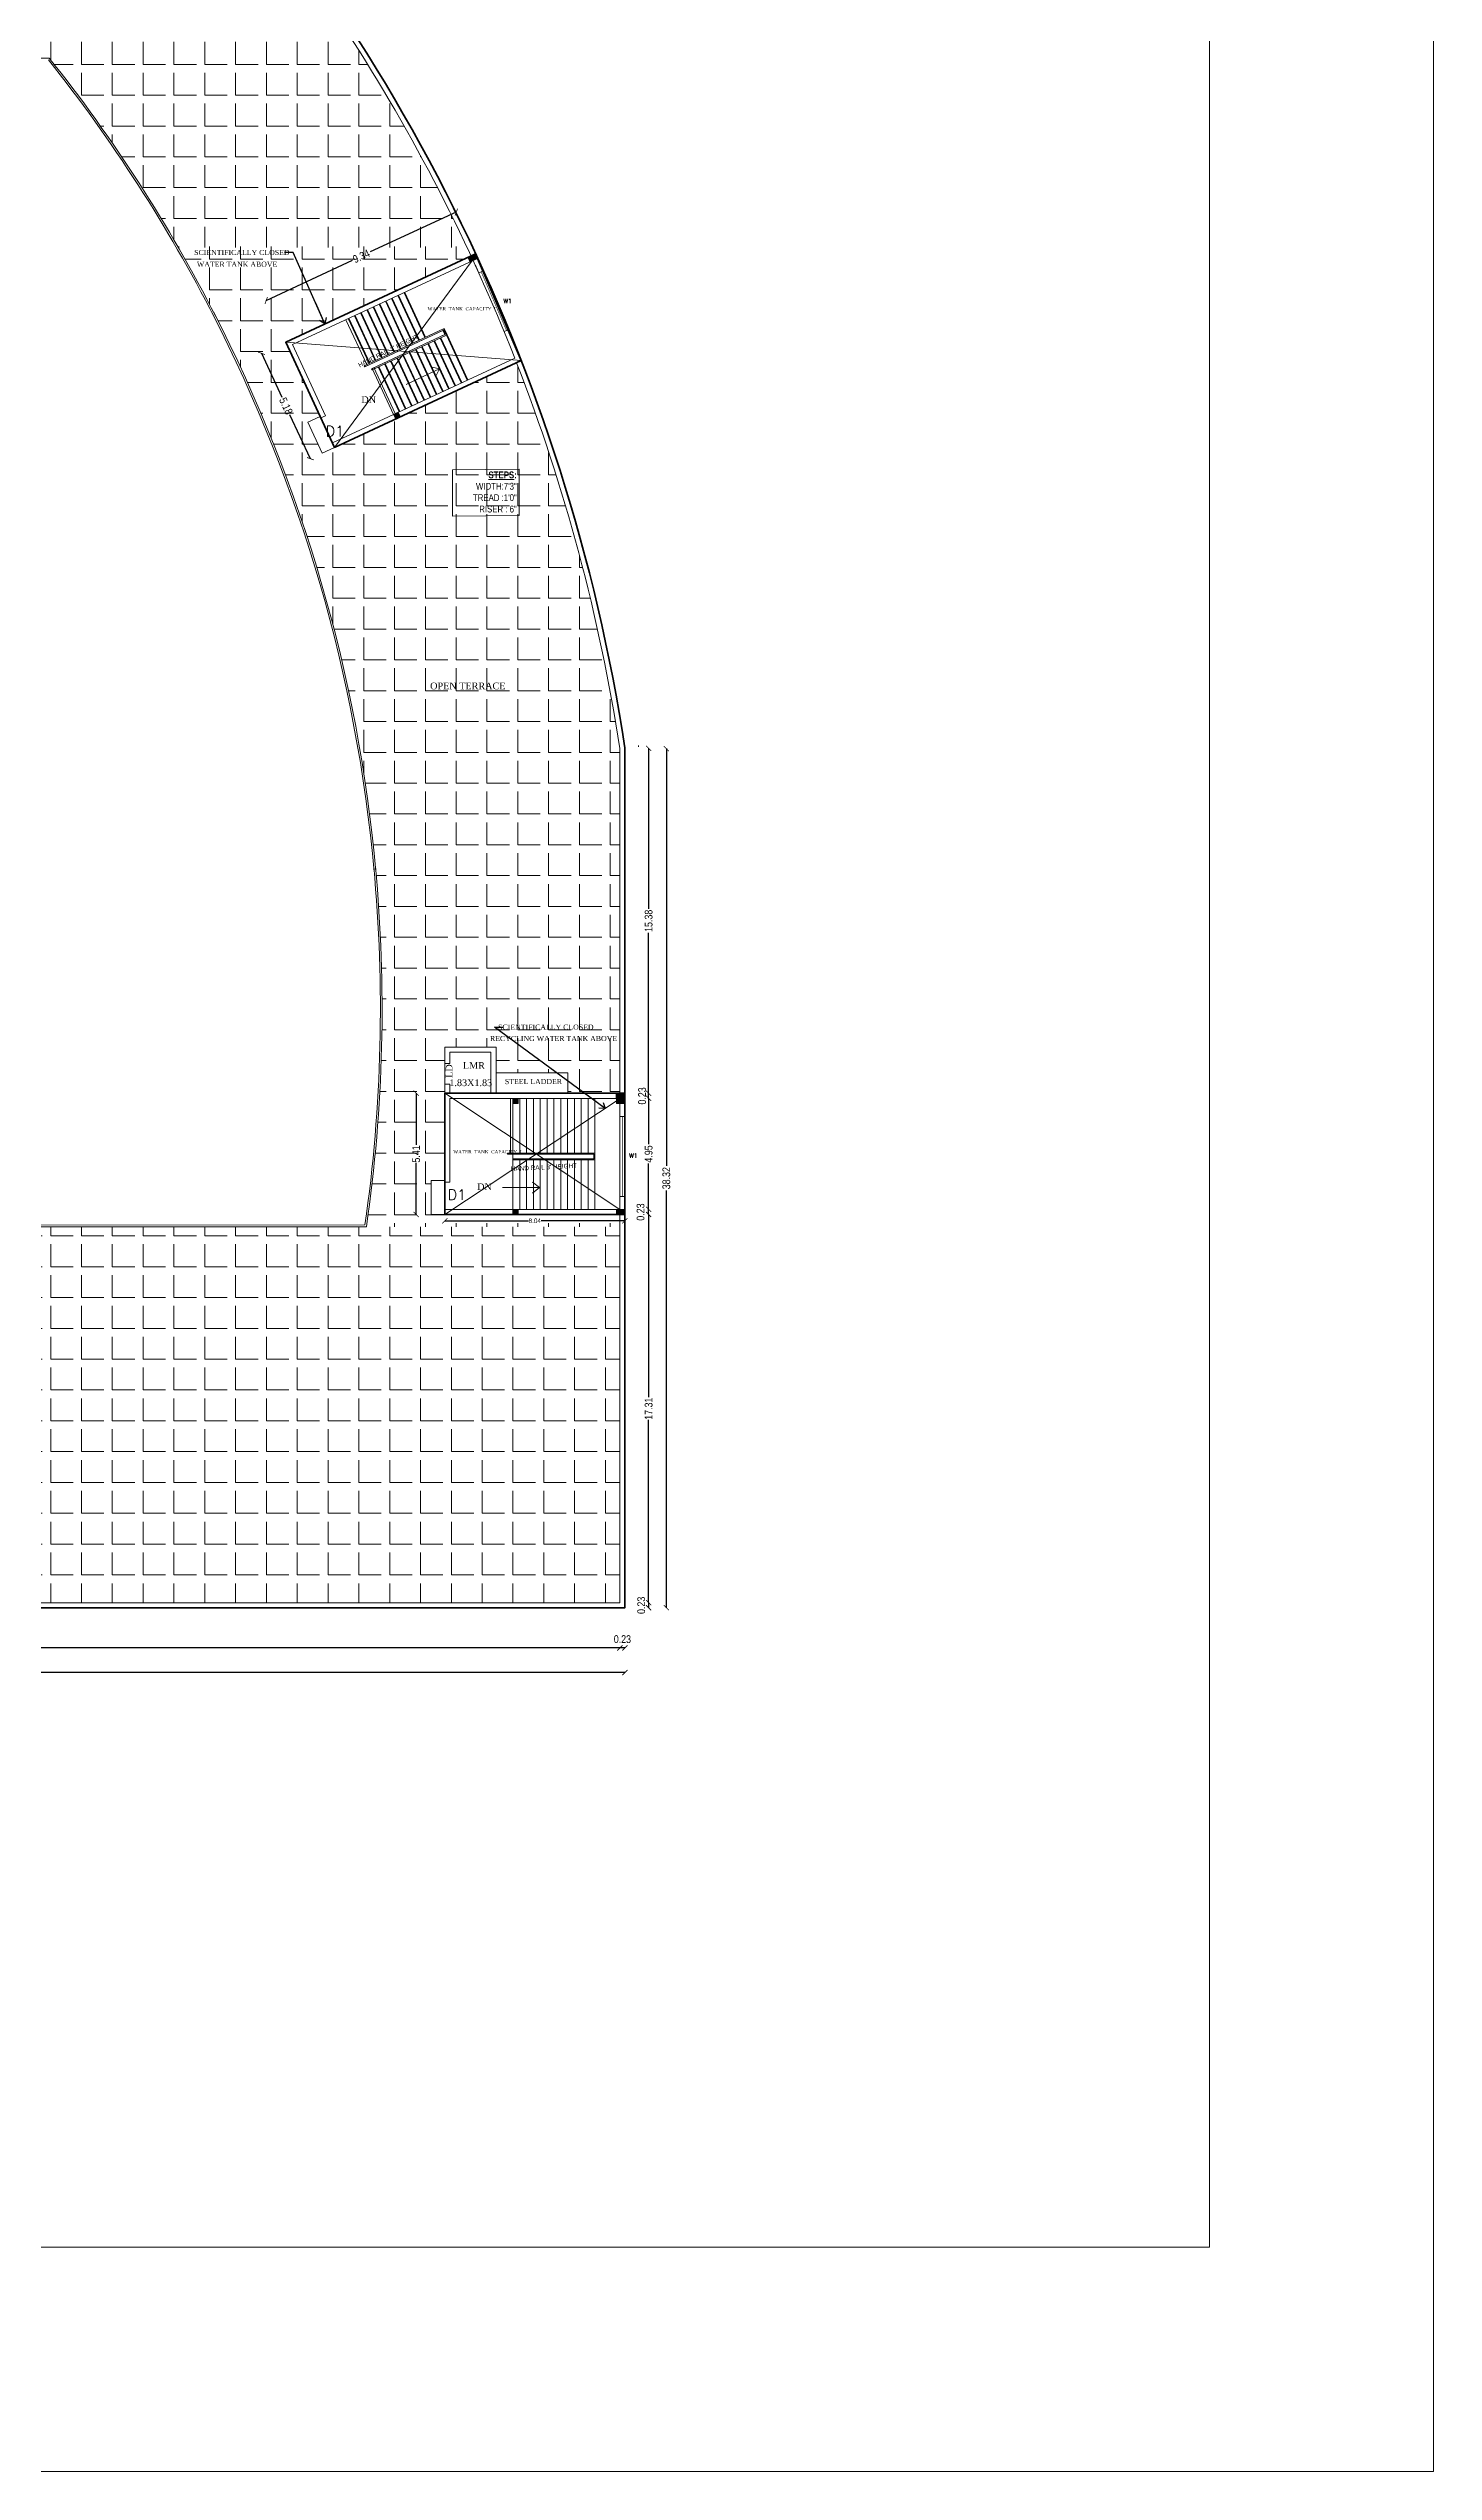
# Model space of a CAD drawing. Header units: metres. Extents: x 43 to 977, y 102 to 459.
# Drawn here: x 915.3 to 977, y 102.3 to 210.4 of the extents above; entities that cross this region are included whole.
import ezdxf
from ezdxf.enums import TextEntityAlignment as Align

# ---------------------------------------------------------------- set-up
doc = ezdxf.new("R2010")
doc.units = ezdxf.units.M
doc.header["$MEASUREMENT"] = 0
doc.header["$PDMODE"] = 3
for name, pattern in [('CONTINOUS', [0]), ('DASHED2', [0.375, 0.25, -0.125]), ('HIDDEN', [0.375, 0.25, -0.125])]:
    doc.linetypes.add(name, pattern=pattern)
doc.layers.get('0').update_dxf_attribs({"lineweight": 0})
doc.layers.get('Defpoints').update_dxf_attribs({"lineweight": 0})
for name, color, linetype, lineweight in [('BLK_1_FLR_5_ROOF_AREA', 7, 'Continuous', 35), ('BLK_1_STAIR_HEADROOM', 7, 'Continuous', 35), ('Column', 1, 'Continuous', 0), ('dotted line', 9, 'Continuous', 0), ('fence', 15, 'Continuous', 0), ('hatch', 7, 'Continuous', 0), ('Layer1', 1, 'Continuous', 0), ('RTEXT', 4, 'Continuous', 0), ('Staircase', 140, 'Continuous', 0), ('sun', 13, 'Continuous', 0), ('TE', 9, 'Continuous', 0), ('TEXT', 130, 'Continuous', 0), ('WALL', 7, 'Continuous', 0), ('WATER_TANK_CALCULATION', 161, 'CONTINOUS', 0), ('WIN', 13, 'Continuous', 0)]:
    doc.layers.add(name, color=color, linetype=linetype, lineweight=lineweight)
doc.styles.add('ED', font='romantic.ttf', dxfattribs={"width": 0.96})
doc.styles.add('RTEXT', font='arial.ttf', dxfattribs={"width": 0.8, "height": 8})
doc.styles.get("Standard").update_dxf_attribs({"font": 'romans.shx'})
doc.styles.add('style2', font='romantic.ttf')
doc.styles.add('visa', font='swissc.ttf')
doc.dimstyles.new('Copy of o3 400', dxfattribs={"dimscale": 0.23, "dimtxt": 0.9, "dimasz": 1, "dimexe": 5, "dimexo": 9, "dimgap": 0.23, "dimtad": 0, "dimlfac": 4, "dimzin": 3, "dimdsep": 46, "dimtxsty": 'visa', "dimblk": 'ARCHTICK', "dimcen": 0.09, "dimse1": 1, "dimse2": 1, "dimclrd": 7, "dimclre": 256, "dimclrt": 7, "dimadec": 0, "dimazin": 0, "dimtfac": 0.23, "dimtofl": 0, "dimtmove": 2, "dimatfit": 1, "dimldrblk": 'ARCHTICK', "dimfxl": 0, "dimtolj": 1, "dimtzin": 0, "dimarcsym": 0})
doc.dimstyles.new('o3', dxfattribs={"dimscale": 0.23, "dimtxt": 0.9, "dimasz": 1, "dimexe": 5, "dimexo": 9, "dimgap": 0.23, "dimtad": 0, "dimzin": 3, "dimdsep": 46, "dimtxsty": 'visa', "dimblk": 'ARCHTICK', "dimcen": 0.09, "dimse1": 1, "dimse2": 1, "dimclrd": 7, "dimclre": 256, "dimclrt": 7, "dimadec": 0, "dimazin": 0, "dimtfac": 0.23, "dimtofl": 0, "dimtmove": 2, "dimatfit": 1, "dimldrblk": 'ARCHTICK', "dimfxl": 0, "dimtolj": 1, "dimtzin": 0, "dimarcsym": 0})
pattern_1 = [(0, (-79848.0222, -9378.2071), (0, 1.375), [1, -0.375]), (90, (-79848.0222, -9378.2071), (-1.375, 1e-16), [1, -0.375])]
pattern_2 = [(135, (-729.3833077, -5280.7277255), (-0.0022447263868, -0.0022447263868), [])]

# ---------------------------------------------------------------- blocks, each defined once
blk = doc.blocks.new('_ArchTick')
at = {"color": 0, "const_width": 0.15}
blk.add_lwpolyline([(-0.5, -0.5), (0.5, 0.5)], dxfattribs=at)
blk = doc.blocks.new('*D155')
at = {"layer": 'Defpoints', "color": 0, "lineweight": 30}
for p in [(932.94, 163.78), (931.66, 158.37), (932.94, 158.37)]:
    blk.add_point(p, dxfattribs=at)
at = {"layer": 'WALL', "color": 7, "lineweight": -2}
for p, q in [((931.66, 163.78), (931.66, 161.48)), ((931.66, 158.37), (931.66, 160.67))]:
    blk.add_line(p, q, dxfattribs=at)
at = {"layer": 'WALL', "color": 7, "lineweight": -2, "xscale": 0.23, "yscale": 0.23, "zscale": 0.23}
for p, rotation in [((931.66, 163.78), 90), ((931.66, 158.37), 270)]:
    blk.add_blockref('_ArchTick', p, dxfattribs=dict(at, rotation=rotation))
at = {"layer": 'WALL', "color": 7, "insert": (931.66, 161.07), "char_height": 0.345, "attachment_point": 5, "rotation": 90, "style": 'visa'}
blk.add_mtext('\\A1;5.41', dxfattribs=at)
blk = doc.blocks.new('*D250')
at = {"layer": 'Defpoints', "color": 0, "lineweight": 30}
for p in [(934.31, 201.22), (924.97, 199.14), (925.84, 197.28)]:
    blk.add_point(p, dxfattribs=at)
at = {"layer": 'WALL', "color": 7, "lineweight": -2}
for p, q in [((933.45, 203.08), (929.6, 201.3)), ((924.97, 199.14), (928.82, 200.93))]:
    blk.add_line(p, q, dxfattribs=at)
at = {"layer": 'WALL', "color": 7, "lineweight": -2, "xscale": 0.23, "yscale": 0.23, "zscale": 0.23}
for p, rotation in [((933.45, 203.08), 24.92507708487558), ((924.97, 199.14), 204.9250770848756)]:
    blk.add_blockref('_ArchTick', p, dxfattribs=dict(at, rotation=rotation))
at = {"layer": 'WALL', "color": 7, "insert": (929.21, 201.11), "char_height": 0.345, "attachment_point": 5, "rotation": 24.9251, "style": 'visa'}
blk.add_mtext('\\A1;9.34', dxfattribs=at)
blk = doc.blocks.new('*D252')
at = {"layer": 'Defpoints', "color": 0, "lineweight": 30}
for p in [(870.34, 141.39), (940.75, 141.06), (940.75, 139.04)]:
    blk.add_point(p, dxfattribs=at)
at = {"layer": 'WALL', "color": 7, "lineweight": -2}
for p, q in [((870.34, 139.04), (905.03, 139.04)), ((940.75, 139.04), (906.06, 139.04))]:
    blk.add_line(p, q, dxfattribs=at)
at = {"layer": 'WALL', "color": 7, "lineweight": -2, "xscale": 0.23, "yscale": 0.23, "zscale": 0.23, "rotation": 180}
blk.add_blockref('_ArchTick', (870.34, 139.04), dxfattribs=at)
at = {"layer": 'WALL', "color": 7, "lineweight": -2, "xscale": 0.23, "yscale": 0.23, "zscale": 0.23}
blk.add_blockref('_ArchTick', (940.75, 139.04), dxfattribs=at)
at = {"layer": 'WALL', "color": 7, "insert": (905.54, 139.04), "char_height": 0.345, "attachment_point": 5, "style": 'visa'}
blk.add_mtext('\\A1;70.41', dxfattribs=at)
blk = doc.blocks.new('*D253')
at = {"layer": 'Defpoints', "color": 0, "lineweight": 30}
for p in [(940.74, 141.06), (940.97, 141.06), (940.74, 139.04)]:
    blk.add_point(p, dxfattribs=at)
at = {"layer": 'WALL', "color": 7, "lineweight": -2}
blk.add_line((940.97, 139.04), (940.74, 139.04), dxfattribs=at)
at = {"layer": 'WALL', "color": 7, "lineweight": -2, "xscale": 0.23, "yscale": 0.23, "zscale": 0.23, "rotation": 180}
blk.add_blockref('_ArchTick', (940.74, 139.04), dxfattribs=at)
at = {"layer": 'WALL', "color": 7, "lineweight": -2, "xscale": 0.23, "yscale": 0.23, "zscale": 0.23}
blk.add_blockref('_ArchTick', (940.97, 139.04), dxfattribs=at)
at = {"layer": 'WALL', "color": 7, "insert": (940.86, 139.43), "char_height": 0.345, "attachment_point": 5, "style": 'visa'}
blk.add_mtext('\\A1;0.23', dxfattribs=at)
blk = doc.blocks.new('*D254')
at = {"layer": 'Defpoints', "color": 0, "lineweight": 30}
for p in [(870.1, 141.14), (940.97, 141.14), (940.97, 137.94)]:
    blk.add_point(p, dxfattribs=at)
at = {"layer": 'WALL', "color": 7, "lineweight": -2}
for p, q in [((870.1, 137.94), (904.99, 137.94)), ((940.97, 137.94), (906.08, 137.94))]:
    blk.add_line(p, q, dxfattribs=at)
at = {"layer": 'WALL', "color": 7, "lineweight": -2, "xscale": 0.23, "yscale": 0.23, "zscale": 0.23, "rotation": 180}
blk.add_blockref('_ArchTick', (870.1, 137.94), dxfattribs=at)
at = {"layer": 'WALL', "color": 7, "lineweight": -2, "xscale": 0.23, "yscale": 0.23, "zscale": 0.23}
blk.add_blockref('_ArchTick', (940.97, 137.94), dxfattribs=at)
at = {"layer": 'WALL', "color": 7, "insert": (905.54, 137.94), "char_height": 0.345, "attachment_point": 5, "style": 'visa'}
blk.add_mtext('\\A1;70.87', dxfattribs=at)
blk = doc.blocks.new('*D255')
at = {"layer": 'Defpoints', "color": 0, "lineweight": 30}
for p in [(940.45, 141.06), (940.45, 140.83), (942.03, 140.83)]:
    blk.add_point(p, dxfattribs=at)
at = {"layer": 'WALL', "color": 7, "lineweight": -2}
blk.add_line((942.03, 141.06), (942.03, 140.83), dxfattribs=at)
at = {"layer": 'WALL', "color": 7, "lineweight": -2, "xscale": 0.23, "yscale": 0.23, "zscale": 0.23}
for p, rotation in [((942.03, 141.06), 90), ((942.03, 140.83), 270)]:
    blk.add_blockref('_ArchTick', p, dxfattribs=dict(at, rotation=rotation))
at = {"layer": 'WALL', "color": 7, "insert": (941.7, 140.94), "char_height": 0.345, "attachment_point": 5, "rotation": 90, "style": 'visa'}
blk.add_mtext('\\A1;0.23', dxfattribs=at)
blk = doc.blocks.new('*D256')
at = {"layer": 'Defpoints', "color": 0, "lineweight": 30}
for p in [(940.33, 158.37), (942.03, 158.37), (940.45, 141.06)]:
    blk.add_point(p, dxfattribs=at)
at = {"layer": 'WALL', "color": 7, "lineweight": -2}
for p, q in [((942.03, 158.37), (942.03, 150.22)), ((942.03, 141.06), (942.03, 149.21))]:
    blk.add_line(p, q, dxfattribs=at)
at = {"layer": 'WALL', "color": 7, "lineweight": -2, "xscale": 0.23, "yscale": 0.23, "zscale": 0.23}
for p, rotation in [((942.03, 158.37), 90), ((942.03, 141.06), 270)]:
    blk.add_blockref('_ArchTick', p, dxfattribs=dict(at, rotation=rotation))
at = {"layer": 'WALL', "color": 7, "insert": (942.03, 149.71), "char_height": 0.345, "attachment_point": 5, "rotation": 90, "style": 'visa'}
blk.add_mtext('\\A1;17.31', dxfattribs=at)
blk = doc.blocks.new('*D257')
at = {"layer": 'Defpoints', "color": 0, "lineweight": 30}
for p in [(940.33, 158.6), (940.33, 158.37), (942.03, 158.6)]:
    blk.add_point(p, dxfattribs=at)
at = {"layer": 'WALL', "color": 7, "lineweight": -2}
blk.add_line((942.03, 158.37), (942.03, 158.6), dxfattribs=at)
at = {"layer": 'WALL', "color": 7, "lineweight": -2, "xscale": 0.23, "yscale": 0.23, "zscale": 0.23}
for p, rotation in [((942.03, 158.6), 90), ((942.03, 158.37), 270)]:
    blk.add_blockref('_ArchTick', p, dxfattribs=dict(at, rotation=rotation))
at = {"layer": 'WALL', "color": 7, "insert": (941.67, 158.48), "char_height": 0.345, "attachment_point": 5, "rotation": 90, "style": 'visa'}
blk.add_mtext('\\A1;0.23', dxfattribs=at)
blk = doc.blocks.new('*D258')
at = {"layer": 'Defpoints', "color": 0, "lineweight": 30}
for p in [(940.33, 163.55), (942.03, 163.55), (940.33, 158.6)]:
    blk.add_point(p, dxfattribs=at)
at = {"layer": 'WALL', "color": 7, "lineweight": -2}
for p, q in [((942.03, 163.55), (942.03, 161.51)), ((942.03, 158.6), (942.03, 160.64))]:
    blk.add_line(p, q, dxfattribs=at)
at = {"layer": 'WALL', "color": 7, "lineweight": -2, "xscale": 0.23, "yscale": 0.23, "zscale": 0.23}
for p, rotation in [((942.03, 163.55), 90), ((942.03, 158.6), 270)]:
    blk.add_blockref('_ArchTick', p, dxfattribs=dict(at, rotation=rotation))
at = {"layer": 'WALL', "color": 7, "insert": (942.03, 161.07), "char_height": 0.345, "attachment_point": 5, "rotation": 90, "style": 'visa'}
blk.add_mtext('\\A1;4.95', dxfattribs=at)
blk = doc.blocks.new('*D259')
at = {"layer": 'Defpoints', "color": 0, "lineweight": 30}
for p in [(940.33, 163.78), (940.33, 163.55), (942.03, 163.78)]:
    blk.add_point(p, dxfattribs=at)
at = {"layer": 'WALL', "color": 7, "lineweight": -2}
blk.add_line((942.03, 163.55), (942.03, 163.78), dxfattribs=at)
at = {"layer": 'WALL', "color": 7, "lineweight": -2, "xscale": 0.23, "yscale": 0.23, "zscale": 0.23}
for p, rotation in [((942.03, 163.78), 90), ((942.03, 163.55), 270)]:
    blk.add_blockref('_ArchTick', p, dxfattribs=dict(at, rotation=rotation))
at = {"layer": 'WALL', "color": 7, "insert": (941.74, 163.66), "char_height": 0.345, "attachment_point": 5, "rotation": 90, "style": 'visa'}
blk.add_mtext('\\A1;0.23', dxfattribs=at)
blk = doc.blocks.new('*D260')
at = {"layer": 'Defpoints', "color": 0, "lineweight": 30}
for p in [(940.74, 179.16), (942.03, 179.16), (940.33, 163.78)]:
    blk.add_point(p, dxfattribs=at)
at = {"layer": 'WALL', "color": 7, "lineweight": -2}
for p, q in [((942.03, 179.16), (942.03, 172.01)), ((942.03, 163.78), (942.03, 170.93))]:
    blk.add_line(p, q, dxfattribs=at)
at = {"layer": 'WALL', "color": 7, "lineweight": -2, "xscale": 0.23, "yscale": 0.23, "zscale": 0.23}
for p, rotation in [((942.03, 179.16), 90), ((942.03, 163.78), 270)]:
    blk.add_blockref('_ArchTick', p, dxfattribs=dict(at, rotation=rotation))
at = {"layer": 'WALL', "color": 7, "insert": (942.03, 171.47), "char_height": 0.345, "attachment_point": 5, "rotation": 90, "style": 'visa'}
blk.add_mtext('\\A1;15.38', dxfattribs=at)
blk = doc.blocks.new('*D261')
at = {"layer": 'Defpoints', "color": 0, "lineweight": 30}
for p in [(940.74, 179.15), (940.74, 140.83), (942.82, 140.83)]:
    blk.add_point(p, dxfattribs=at)
at = {"layer": 'WALL', "color": 7, "lineweight": -2}
for p, q in [((942.82, 179.15), (942.82, 160.54)), ((942.82, 140.83), (942.82, 159.44))]:
    blk.add_line(p, q, dxfattribs=at)
at = {"layer": 'WALL', "color": 7, "lineweight": -2, "xscale": 0.23, "yscale": 0.23, "zscale": 0.23}
for p, rotation in [((942.82, 179.15), 90), ((942.82, 140.83), 270)]:
    blk.add_blockref('_ArchTick', p, dxfattribs=dict(at, rotation=rotation))
at = {"layer": 'WALL', "color": 7, "insert": (942.82, 159.99), "char_height": 0.345, "attachment_point": 5, "rotation": 90, "style": 'visa'}
blk.add_mtext('\\A1;38.32', dxfattribs=at)
blk = doc.blocks.new('*D277')
at = {"layer": 'Defpoints', "color": 0, "lineweight": 30}
for p in [(924.76, 196.78), (925.84, 197.28), (928.02, 192.59)]:
    blk.add_point(p, dxfattribs=at)
at = {"layer": 'WALL', "color": 7, "lineweight": -2}
for p, q in [((924.76, 196.78), (925.67, 194.83)), ((926.94, 192.08), (926.03, 194.04))]:
    blk.add_line(p, q, dxfattribs=at)
at = {"layer": 'WALL', "color": 7, "lineweight": -2, "xscale": 0.23, "yscale": 0.23, "zscale": 0.23}
for p, rotation in [((924.76, 196.78), 114.9230769229526), ((926.94, 192.08), 294.9230769229525)]:
    blk.add_blockref('_ArchTick', p, dxfattribs=dict(at, rotation=rotation))
at = {"layer": 'WALL', "color": 7, "insert": (925.85, 194.43), "char_height": 0.345, "attachment_point": 5, "rotation": 294.9231, "style": 'visa'}
blk.add_mtext('\\A1;5.18', dxfattribs=at)
blk = doc.blocks.new('*D281')
at = {"layer": 'Defpoints', "color": 0, "lineweight": 30, "ltscale": 20}
for p in [(932.94, 158.37), (940.97, 158.37), (940.97, 158.09)]:
    blk.add_point(p, dxfattribs=at)
at = {"layer": 'TEXT', "color": 7, "lineweight": -2, "ltscale": 20}
for p, q in [((932.94, 158.09), (936.67, 158.09)), ((940.97, 158.09), (937.23, 158.09))]:
    blk.add_line(p, q, dxfattribs=at)
at = {"layer": 'TEXT', "color": 7, "lineweight": -2, "ltscale": 20, "xscale": 0.23, "yscale": 0.23, "zscale": 0.23, "rotation": 180}
blk.add_blockref('_ArchTick', (932.94, 158.09), dxfattribs=at)
at = {"layer": 'TEXT', "color": 7, "lineweight": -2, "ltscale": 20, "xscale": 0.23, "yscale": 0.23, "zscale": 0.23}
blk.add_blockref('_ArchTick', (940.97, 158.09), dxfattribs=at)
at = {"layer": 'TEXT', "color": 7, "ltscale": 20, "insert": (936.95, 158.09), "char_height": 0.207, "attachment_point": 5, "style": 'visa'}
blk.add_mtext('\\A1;8.04', dxfattribs=at)

msp = doc.modelspace()

# ---------------------------------------------------------------- hatches: boundary and pattern name
at = {"layer": 'hatch'}
h = msp.add_hatch(dxfattribs=at)
h.set_pattern_fill('ANSI31', color=256, scale=0.025396, angle=65.0773038, style=0)
h.set_pattern_definition([(110.07730375, (-2926.702865, -4029.803928), (-0.002981607753, -0.0010897744311), [])])
h.paths.add_polyline_path([(934.31283, 201.22179), (934.40915, 201.01451), (934.06368, 200.85398), (933.96736, 201.06127)])
h = msp.add_hatch(dxfattribs=at)
h.set_pattern_fill('ANSI31', color=256, scale=0.025396, angle=245.0769231, style=0)
h.set_pattern_definition([(290.076923076, (4681.6574764, 4424.8521203), (0.0029816149933, 0.0010897546212), [])])
h.paths.add_polyline_path([(930.74625, 193.85166), (930.64993, 194.05894), (930.85721, 194.15526), (930.95353, 193.94798)])
h = msp.add_hatch(dxfattribs=at)
h.set_pattern_fill('ANSI31', color=256, scale=0.025396, angle=90, style=0)
h.set_pattern_definition([(135, (-729.3833077, -5275.7754704), (-0.0022447263868, -0.0022447263868), [])])
h.paths.add_polyline_path([(935.9774, 163.55054), (935.9774, 163.32198), (936.20596, 163.32198), (936.20596, 163.55054)])
h = msp.add_hatch(dxfattribs=at)
h.set_pattern_fill('ANSI31', color=256, scale=0.025396, angle=90, style=0)
h.set_pattern_definition([(45, (2606.328726, -5275.5471716), (0.0022447263868, -0.0022447263868), [])])
h.paths.add_polyline_path([(940.58708, 163.77884), (940.58708, 163.55028), (940.96802, 163.55028), (940.96802, 163.77884)])
h = msp.add_hatch(dxfattribs=at)
h.set_pattern_fill('ANSI31', color=256, scale=0.025396, angle=90, style=0)
h.set_pattern_definition([(135, (-724.7702697, -5275.7754703), (-0.0022447263868, -0.0022447263868), [])])
h.paths.add_polyline_path([(940.59044, 163.55054), (940.59044, 163.32198), (940.97138, 163.32198), (940.97138, 163.55054)])
h = msp.add_hatch(dxfattribs=at)
h.set_pattern_fill('ANSI31', color=256, scale=0.025396, angle=90, style=0)
h.set_pattern_definition(pattern_2)
h.paths.add_polyline_path([(935.9774, 158.59829), (935.9774, 158.36972), (936.20596, 158.36972), (936.20596, 158.59829)])
h = msp.add_hatch(dxfattribs=at)
h.set_pattern_fill('ANSI31', color=256, scale=0.025396, angle=90, style=0)
h.set_pattern_definition(pattern_2)
h.paths.add_polyline_path([(935.9774, 158.59829), (935.9774, 158.36972), (936.20596, 158.36972), (936.20596, 158.59829)])
h = msp.add_hatch(dxfattribs=at)
h.set_pattern_fill('ANSI31', color=256, scale=0.025396, angle=90, style=0)
h.set_pattern_definition([(135, (-724.770271, -5280.7277255), (-0.0022447263868, -0.0022447263868), [])])
h.paths.add_polyline_path([(940.59044, 158.59829), (940.59044, 158.36972), (940.97138, 158.36972), (940.97138, 158.59829)])
h = msp.add_hatch(dxfattribs=at)
h.set_pattern_fill('ANSI31', color=256, scale=0.025396, angle=90, style=0)
h.set_pattern_definition([(135, (-724.7702697, -5280.7277254), (-0.0022447263868, -0.0022447263868), [])])
h.paths.add_polyline_path([(940.59044, 158.59829), (940.59044, 158.36972), (940.97138, 158.36972), (940.97138, 158.59829)])
at = {"layer": 'TE', "ltscale": 20}
h = msp.add_hatch(dxfattribs=at)
h.set_pattern_fill('ANGLE', color=256, scale=5)
h.set_pattern_definition(pattern_1)
h.paths.add_polyline_path([(896.10227, 223.85928), (892.04946, 223.85928, 0.086418204), (876.43502, 201.49519), (890.02296, 201.49519, -0.037664335), (895.78241, 209.94252), (896.10227, 209.94252)])
h.paths.add_polyline_path([(918.34486, 223.85928), (896.10227, 223.85928), (896.10227, 209.94252), (898.45386, 209.94252), (898.45633, 209.86633), (898.45633, 205.16068), (913.01166, 205.16068), (913.01166, 209.94252), (915.29091, 209.94252, -0.037664335), (921.05036, 201.49519), (933.93099, 201.49519, 0.084463356)])
h.paths.add_polyline_path([(909.76512, 212.9744), (901.30819, 212.9744), (901.30819, 218.91711), (900.69869, 218.91711), (900.69869, 220.44088), (901.30819, 220.44088), (909.76512, 220.44088), (910.37463, 220.44088), (910.37463, 218.91711), (909.76512, 218.91711)], flags=16)
h.paths.add_polyline_path([(909.50624, 213.20296), (901.56708, 213.20296), (901.53676, 213.1762), (901.53676, 213.58925), (901.30819, 213.58925), (901.30819, 217.2463), (901.53676, 217.2463), (901.53676, 218.68854), (903.29298, 218.68854), (901.56708, 220.21231), (909.50624, 220.21231), (907.78033, 218.68854), (909.53656, 218.68854), (909.53656, 217.46952), (909.76512, 217.46952), (909.76512, 213.81247), (909.53656, 213.81247), (909.53656, 213.1762)], flags=0)
h.paths.add_polyline_path([(909.53656, 215.03149), (907.40328, 215.03149), (907.09852, 215.03149), (903.97479, 215.03149), (903.67004, 215.03149), (901.53676, 215.03149), (901.53676, 217.16477), (903.67004, 217.16477), (903.67004, 217.46952), (902.52231, 217.46952), (902.34665, 217.24952), (902.17099, 217.46952), (902.34665, 217.46952), (902.34665, 218.38379), (903.67004, 218.38379), (903.67004, 218.68854), (903.72083, 218.68854), (903.72083, 215.08228), (903.924, 215.08228), (903.924, 218.93109), (903.97479, 218.93323), (903.97479, 218.80282), (907.09852, 218.80282), (907.09852, 218.93323), (907.14932, 218.93109), (907.14932, 215.08228), (907.35249, 215.08228), (907.35249, 218.68854), (907.40328, 218.68854), (907.40328, 218.38379), (908.64114, 218.38379), (908.64114, 217.46952), (909.53656, 217.46952)], flags=0)
h.paths.add_polyline_path([(913.47114, 221.11589), (910.49893, 221.14141), (910.49893, 223.20879), (913.47114, 223.18328)], flags=16)
h.paths.add_polyline_path([(884.52648, 201.35253), (888.7661, 201.35253), (888.7661, 201.70248), (884.52648, 201.70248)], flags=9)
h.paths.add_polyline_path([(905.2439, 222.82203), (905.82753, 222.82203), (905.82753, 223.25552), (905.2439, 223.25552)], flags=24)
h.paths.add_polyline_path([(899.6177, 220.09237), (899.6177, 220.676), (899.18421, 220.676), (899.18421, 220.09237)], flags=24)
h.paths.add_polyline_path([(899.98469, 216.43471), (899.98469, 217.01834), (899.5512, 217.01834), (899.5512, 216.43471)], flags=24)
h.paths.add_polyline_path([(899.71852, 212.86686), (899.71852, 213.45049), (899.28503, 213.45049), (899.28503, 212.86686)], flags=24)
h.paths.add_polyline_path([(901.18319, 211.03541), (901.76683, 211.03541), (901.76683, 211.4689), (901.18319, 211.4689)], flags=24)
h.paths.add_polyline_path([(905.24484, 210.73019), (905.82847, 210.73019), (905.82847, 211.16368), (905.24484, 211.16368)], flags=24)
h.paths.add_polyline_path([(909.47371, 211.02807), (910.05734, 211.02807), (910.05734, 211.46156), (909.47371, 211.46156)], flags=24)
h.paths.add_polyline_path([(911.73268, 212.84097), (911.73268, 213.42461), (911.29919, 213.42461), (911.29919, 212.84097)], flags=24)
h.paths.add_polyline_path([(912.04133, 216.43471), (912.04133, 217.01834), (911.60784, 217.01834), (911.60784, 216.43471)], flags=24)
h.paths.add_polyline_path([(911.7157, 220.14157), (911.7157, 220.72521), (911.28221, 220.72521), (911.28221, 220.14157)], flags=24)
h.paths.add_polyline_path([(901.13106, 221.32858), (901.7147, 221.32858), (901.7147, 221.76207), (901.13106, 221.76207)], flags=24)
h.paths.add_polyline_path([(905.24484, 221.05295), (905.82847, 221.05295), (905.82847, 221.48644), (905.24484, 221.48644)], flags=24)
h.paths.add_polyline_path([(909.39385, 221.34468), (909.97748, 221.34468), (909.97748, 221.77817), (909.39385, 221.77817)], flags=24)
h.paths.add_polyline_path([(905.2439, 209.14997), (905.82753, 209.14997), (905.82753, 209.58346), (905.2439, 209.58346)], flags=24)
h.paths.add_polyline_path([(913.45843, 216.41582), (913.45843, 216.99945), (913.02494, 216.99945), (913.02494, 216.41582)], flags=24)
h.paths.add_polyline_path([(898.59644, 216.41582), (898.59644, 216.99945), (898.16295, 216.99945), (898.16295, 216.41582)], flags=24)
h.paths.add_polyline_path([(904.77836, 223.71862), (909.1867, 223.71862), (909.1867, 224.06857), (904.77836, 224.06857)], flags=9)
h.paths.add_polyline_path([(910.50229, 221.08708), (912.96506, 221.08708), (912.96506, 223.26073), (910.50229, 223.26073)], flags=24)
h.paths.add_polyline_path([(900.13389, 214.96179), (901.16989, 214.96179), (901.16989, 215.43134), (900.13389, 215.43134)], flags=24)
h.paths.add_polyline_path([(909.84318, 215.18501), (910.87917, 215.18501), (910.87917, 215.65456), (909.84318, 215.65456)], flags=24)
h.paths.add_polyline_path([(901.33332, 219.46704), (902.02563, 219.46704), (902.02563, 219.91704), (901.33332, 219.91704)], flags=8)
h.paths.add_polyline_path([(909.1686, 219.46704), (909.86091, 219.46704), (909.86091, 219.91704), (909.1686, 219.91704)], flags=8)
h.paths.add_polyline_path([(907.69404, 218.94948), (908.48486, 218.94948), (908.48486, 219.39948), (907.69404, 219.39948)], flags=8)
h.paths.add_polyline_path([(902.53863, 219.12123), (903.32946, 219.12123), (903.32946, 219.57123), (902.53863, 219.57123)], flags=8)
h = msp.add_hatch(dxfattribs=at)
h.set_pattern_fill('ANGLE', color=256, scale=5)
h.set_pattern_definition([(0, (-79858.8074, -9010.1422), (0, 1.375), [1, -0.375]), (90, (-79858.8074, -9010.1422), (-1.375, 1e-16), [1, -0.375])])
h.paths.add_polyline_path([(940.74281, 179.14986, 0.05496721), (936.13806, 196.3571), (928.02154, 192.58556), (927.46879, 192.32871), (926.82667, 193.71058), (927.37942, 193.96743), (925.83833, 197.28391), (933.96736, 201.06126), (933.96736, 201.06127), (934.10425, 201.12487, 0.00144249), (933.9054, 201.54948), (921.01902, 201.54948, -0.013074601), (922.71608, 198.4274, -0.09568221), (929.8626, 173.66435, -0.05851311), (929.43918, 157.81846), (940.74281, 157.81846), (940.74281, 158.36972), (932.93525, 158.36972), (932.32574, 158.36972), (932.32574, 159.8935), (932.93525, 159.8935), (932.93525, 163.77884), (932.93525, 164.18803), (932.93525, 165.10229), (932.93525, 165.83787), (935.22091, 165.83787), (935.22091, 164.68884), (938.43079, 164.68884), (938.43079, 163.77884), (940.58708, 163.77884), (940.58708, 163.77884), (940.74281, 163.77884)])
h = msp.add_hatch(dxfattribs=at)
h.set_pattern_fill('ANGLE', color=256, scale=5)
h.set_pattern_definition(pattern_1)
h.paths.add_polyline_path([(940.74281, 157.81846), (908.62606, 157.81846), (908.62606, 141.05699), (940.74281, 141.05699)])
h.paths.add_polyline_path([(909.93539, 151.00992), (909.93539, 151.98264), (909.2129, 151.98264), (909.2129, 151.00992)], flags=24)
h.paths.add_polyline_path([(909.08202, 147.23705), (914.69236, 147.23705), (914.69236, 147.587), (909.08202, 147.587)], flags=24)
h.paths.add_polyline_path([(909.66412, 147.66457), (913.90375, 147.66457), (913.90375, 148.01452), (909.66412, 148.01452)], flags=24)

# ---------------------------------------------------------------- linework, layer by layer
at = {"layer": 'BLK_1_FLR_5_ROOF_AREA', "color": 54, "lineweight": 35}
msp.add_lwpolyline([(918.65977, 223.86672), (930.81034, 236.01729), (905.18526, 261.64236), (879.56019, 236.01729), (891.72198, 223.85544, 0.02441008), (886.53284, 218.05909, 0.039692341), (879.37574, 207.64296, 0.116535943), (870.10194, 178.76871), (870.10194, 140.82843), (940.97301, 140.82843), (940.97138, 179.17735, 0.157013984)], format="xyb", close=True, dxfattribs=at)
at = {"layer": 'BLK_1_STAIR_HEADROOM', "color": 55, "linetype": 'ByBlock'}
for points in [[(925.83833, 197.28391), (934.31233, 201.22287), (936.34706, 196.45422), (928.02154, 192.58556)], [(932.93525, 163.77884), (940.97138, 163.77884), (940.97138, 158.36972), (932.93525, 158.36972)]]:
    msp.add_lwpolyline(points, close=True, dxfattribs=at)
at = {"layer": 'Column'}
for points in [[(934.40915, 201.01451), (934.31283, 201.22179), (933.96736, 201.06127), (934.06368, 200.85398)], [(930.64993, 194.05894), (930.74625, 193.85166), (930.95353, 193.94798), (930.85721, 194.15526)], [(935.9774, 163.32198), (935.9774, 163.55054), (936.20596, 163.55054), (936.20596, 163.32198)], [(940.96802, 163.55028), (940.96802, 163.77884), (940.58708, 163.77884), (940.58708, 163.55028)], [(940.59044, 163.32198), (940.59044, 163.55054), (940.97138, 163.55054), (940.97138, 163.32198)], [(935.9774, 158.36972), (935.9774, 158.59829), (936.20596, 158.59829), (936.20596, 158.36972)], [(935.9774, 158.36972), (935.9774, 158.59829), (936.20596, 158.59829), (936.20596, 158.36972)], [(940.59044, 158.36972), (940.59044, 158.59829), (940.97138, 158.59829), (940.97138, 158.36972)], [(940.59044, 158.36972), (940.59044, 158.59829), (940.97138, 158.59829), (940.97138, 158.36972)]]:
    msp.add_lwpolyline(points, close=True, dxfattribs=at)
at = {"layer": 'dotted line'}
msp.add_lwpolyline([(935.51346, 159.56989), (937.1547, 159.56989), (936.84995, 159.81323), (937.1547, 159.56989), (936.84995, 159.32656)], dxfattribs=at)
at = {"layer": 'fence', "linetype": 'HIDDEN', "ltscale": 10}
msp.add_line((941.58089, 179.22542), (941.57099, 179.28779), dxfattribs=at)
at = {"layer": 'Staircase'}
for p, q in [((915.29091, 209.94252), (913.01166, 209.94252)), ((929.76486, 198.85643), (930.69593, 196.85272)), ((930.01116, 198.97088), (930.94223, 196.96717)), ((930.04123, 198.98485), (930.9723, 196.98115)), ((930.28754, 199.09931), (931.21861, 197.0956)), ((930.31761, 199.11328), (931.24868, 197.10957)), ((930.56391, 199.22773), (931.49498, 197.22402)), ((930.59398, 199.2417), (931.52505, 197.23799)), ((930.84028, 199.35615), (931.77136, 197.35244)), ((930.87035, 199.37013), (931.80142, 197.36642)), ((931.11666, 199.48458), (932.04773, 197.48087)), ((931.14673, 199.49855), (932.0778, 197.49484)), ((928.52565, 198.2806), (929.45673, 196.2769)), ((928.62929, 198.32876), (929.56037, 196.32505)), ((928.65936, 198.34274), (929.59043, 196.33903)), ((928.90567, 198.45719), (929.83674, 196.45348)), ((928.93574, 198.47116), (929.86681, 196.46745)), ((929.18204, 198.58561), (930.11311, 196.5819)), ((929.21211, 198.59958), (930.14318, 196.59587)), ((929.33846, 196.22194), (932.87685, 197.86614)), ((932.85219, 197.79867), (929.3618, 196.17678)), ((929.36853, 196.23591), (932.90692, 197.88011)), ((932.88226, 197.81265), (929.39187, 196.19075)), ((929.45841, 198.71404), (930.38949, 196.71033)), ((929.48848, 198.72801), (930.41956, 196.7243)), ((929.73479, 198.84246), (930.66586, 196.83875)), ((932.93781, 197.61442), (932.85219, 197.79867)), ((933.00527, 197.58977), (932.87685, 197.86614)), ((932.96788, 197.6284), (932.88226, 197.81265)), ((933.03534, 197.60374), (932.90692, 197.88011)), ((929.66739, 196.09474), (932.93781, 197.61442)), ((929.69745, 196.10872), (932.96788, 197.6284)), ((931.07066, 196.6908), (932.00173, 194.68709)), ((931.10073, 196.70477), (932.0318, 194.70106)), ((931.34703, 196.81922), (932.2781, 194.81551)), ((931.3771, 196.8332), (932.30817, 194.82949)), ((931.62341, 196.94765), (932.55448, 194.94394)), ((931.65347, 196.96162), (932.58455, 194.95791)), ((931.89978, 197.07607), (932.83085, 195.07236)), ((931.92985, 197.09004), (932.86092, 195.08633)), ((932.17615, 197.20449), (933.10722, 195.20078)), ((932.20622, 197.21847), (933.13729, 195.21476)), ((932.45253, 197.33292), (933.3836, 195.32921)), ((932.4826, 197.34689), (933.41367, 195.34318)), ((932.7289, 197.46134), (933.65997, 195.45763)), ((932.75897, 197.47531), (933.69004, 195.4716)), ((933.00527, 197.58977), (933.93635, 195.58606)), ((933.03534, 197.60374), (933.96642, 195.60003)), ((929.66739, 196.09474), (929.68879, 196.04868)), ((929.69745, 196.10872), (930.64993, 194.05894)), ((929.69745, 196.10872), (929.71886, 196.06265)), ((929.77103, 196.1429), (930.7235, 194.09313)), ((929.96516, 196.1771), (930.89623, 194.17339)), ((929.99523, 196.19108), (930.9263, 194.18737)), ((930.24154, 196.30553), (931.17261, 194.30182)), ((930.27161, 196.3195), (931.20268, 194.31579)), ((930.51791, 196.43395), (931.44898, 194.43024)), ((930.54798, 196.44792), (931.47905, 194.44421)), ((930.64993, 194.05894), (936.05466, 196.57038)), ((930.79428, 196.56238), (931.72536, 194.55867)), ((930.82435, 196.57635), (931.75543, 194.57264)), ((931.20938, 195.39028), (932.69779, 196.08191)), ((932.31888, 196.17416), (932.69779, 196.08191)), ((932.69779, 196.08191), (932.52396, 195.73281)), ((935.86312, 163.55028), (935.86312, 161.11251)), ((935.9774, 163.55028), (935.9774, 161.11251)), ((935.9774, 163.32198), (935.9774, 161.11251)), ((936.28215, 163.55028), (936.28215, 161.11251)), ((936.28215, 163.55028), (936.28215, 161.11251)), ((936.58691, 163.55028), (936.58691, 161.11251)), ((936.58691, 163.55028), (936.58691, 161.11251)), ((936.89166, 163.55028), (936.89166, 161.11251)), ((936.89166, 163.55028), (936.89166, 161.11251)), ((937.19642, 163.55028), (937.19642, 161.11251)), ((937.19642, 163.55028), (937.19642, 161.11251)), ((937.50117, 163.55028), (937.50117, 161.11251)), ((937.50117, 163.55028), (937.50117, 161.11251)), ((937.80592, 163.55028), (937.80592, 161.11251)), ((937.80592, 163.55028), (937.80592, 161.11251)), ((938.11068, 163.55028), (938.11068, 161.11251)), ((938.11068, 163.55028), (938.11068, 161.11251)), ((938.41543, 163.55028), (938.41543, 161.11251)), ((938.41543, 163.55028), (938.41543, 161.11251)), ((938.72019, 163.55028), (938.72019, 161.11251)), ((938.72019, 163.55028), (938.72019, 161.11251)), ((939.02494, 163.55028), (939.02494, 161.11251)), ((939.32969, 163.55028), (939.32969, 161.11251)), ((939.63445, 163.55028), (939.63445, 161.11251)), ((935.73484, 161.06172), (935.73271, 161.11251)), ((935.73271, 161.11251), (939.63445, 161.11251)), ((935.73484, 161.06172), (935.73271, 161.11251)), ((935.73271, 161.11251), (939.63445, 161.11251)), ((939.58366, 161.06172), (935.73484, 161.06172)), ((939.58366, 161.06172), (935.73484, 161.06172)), ((935.9774, 161.06172), (935.9774, 158.59829)), ((939.58366, 160.85855), (939.58366, 161.06172)), ((939.58366, 160.85855), (939.58366, 161.06172)), ((939.63445, 160.80776), (939.63445, 161.11251)), ((939.63445, 160.80776), (939.63445, 161.11251)), ((935.9774, 160.85855), (939.58366, 160.85855)), ((935.9774, 160.85855), (935.9774, 160.80776)), ((935.9774, 160.85855), (939.58366, 160.85855)), ((935.9774, 160.85855), (935.9774, 160.80776)), ((935.9774, 160.80776), (935.9774, 158.59829)), ((936.28215, 160.80776), (936.28215, 158.59829)), ((936.28215, 160.80776), (936.28215, 158.59829)), ((936.58691, 160.80776), (936.58691, 158.59829)), ((936.58691, 160.80776), (936.58691, 158.59829)), ((936.89166, 160.80776), (936.89166, 158.59829)), ((936.89166, 160.80776), (936.89166, 158.59829)), ((937.19642, 160.80776), (937.19642, 158.59829)), ((937.19642, 160.80776), (937.19642, 158.59829)), ((937.50117, 160.80776), (937.50117, 158.59829)), ((937.50117, 160.80776), (937.50117, 158.59829)), ((937.80592, 160.80776), (937.80592, 158.59829)), ((937.80592, 160.80776), (937.80592, 158.59829)), ((938.11068, 160.80776), (938.11068, 158.59829)), ((938.11068, 160.80776), (938.11068, 158.59829)), ((938.41543, 160.80776), (938.41543, 158.59829)), ((938.41543, 160.80776), (938.41543, 158.59829)), ((938.72019, 160.80776), (938.72019, 158.59829)), ((938.72019, 160.80776), (938.72019, 158.59829)), ((939.02494, 160.80776), (939.02494, 158.59829)), ((939.02494, 160.80776), (939.02494, 158.59829)), ((939.32969, 160.80776), (939.32969, 158.59829)), ((939.32969, 160.80776), (939.32969, 158.59829)), ((939.63445, 160.80776), (939.63445, 158.59829)), ((939.63445, 160.80776), (939.63445, 158.59829)), ((881.63414, 157.81846), (929.43918, 157.81846)), ((881.70014, 157.89464), (929.37473, 157.90546))]:
    msp.add_line(p, q, dxfattribs=at)
at = {"layer": 'Staircase', "linetype": 'HIDDEN', "ltscale": 10}
for p, q in [((939.02494, 163.55028), (939.02494, 161.11251)), ((939.32969, 163.55028), (939.32969, 161.11251)), ((939.63445, 163.55028), (939.63445, 161.11251))]:
    msp.add_line(p, q, dxfattribs=at)
at = {"layer": 'Staircase'}
for points in [[(929.68879, 196.04868), (933.00527, 197.58977)], [(929.71886, 196.06265), (933.03534, 197.60374)], [(935.9774, 160.80776), (939.63445, 160.80776)], [(935.9774, 160.80776), (939.63445, 160.80776)]]:
    msp.add_lwpolyline(points, dxfattribs=at)
for radius, start, end in [(67.88216, 27.0290136, 38.5694823), (67.95835, 27.0290136, 38.6004241), (67.88216, 5.166821, 27.2219342), (67.95835, 5.166821, 27.2217179), (67.88216, 351.8367746, 5.3597416), (67.95835, 351.7718771, 5.3595254)]:
    msp.add_arc((862.18038, 167.5443), radius, start, end, dxfattribs=at)
at = {"layer": 'sun', "linetype": 'DASHED2', "ltscale": 20}
for p, q in [((927.37942, 193.96743), (926.82667, 193.71058)), ((926.82667, 193.71058), (927.46879, 192.32871)), ((928.02154, 192.58556), (927.46879, 192.32871)), ((932.32574, 158.36972), (932.32574, 159.8935)), ((932.93525, 159.8935), (932.32574, 159.8935)), ((932.93525, 158.36972), (932.32574, 158.36972))]:
    msp.add_line(p, q, dxfattribs=at)
at = {"layer": 'WALL'}
for p, q in [((925.83833, 197.28391), (934.10555, 201.12548)), ((925.91349, 197.31884), (934.13562, 201.13945)), ((934.34016, 201.16298), (928.02154, 192.58556)), ((926.14193, 197.17295), (934.23194, 200.93217)), ((934.45582, 200.3641), (934.666, 200.46177)), ((935.58374, 197.7562), (935.79597, 197.84261)), ((925.83833, 197.28391), (927.92522, 192.79284)), ((925.83833, 197.28391), (936.35101, 196.45605)), ((926.14193, 197.17295), (927.6188, 193.99465)), ((927.92522, 192.79284), (936.05466, 196.57038)), ((928.02154, 192.58556), (936.35101, 196.45605)), ((929.3618, 196.17678), (929.33846, 196.22194)), ((929.39187, 196.19075), (929.36853, 196.23591)), ((927.41152, 193.89833), (927.6188, 193.99465)), ((927.92522, 192.79284), (928.02154, 192.58556)), ((940.74281, 141.05699), (940.74281, 179.15559)), ((940.97138, 179.17735), (940.96875, 179.19394)), ((940.97138, 140.82843), (940.97138, 179.17735)), ((938.43079, 164.68884), (935.22091, 164.68884)), ((932.93525, 158.36972), (932.93525, 163.77884)), ((940.7419, 158.59013), (932.93525, 163.77884)), ((932.93525, 158.36972), (940.76615, 163.54354)), ((934.99234, 163.77884), (933.16382, 163.77884)), ((933.16382, 163.55028), (933.16382, 159.81731)), ((940.97138, 163.55028), (933.16382, 163.55028)), ((940.97138, 163.77884), (935.22091, 163.77884)), ((940.75026, 163.77884), (935.9774, 163.77884)), ((940.96802, 163.55028), (935.9774, 163.55028)), ((940.73405, 163.55028), (940.73405, 163.55242)), ((940.74281, 162.74007), (940.97138, 162.74007)), ((932.93525, 159.81731), (933.16382, 159.81731)), ((940.74281, 159.1802), (940.97138, 159.1802)), ((940.97138, 159.1802), (940.97138, 158.36972)), ((932.93525, 158.59829), (940.97138, 158.59829)), ((932.93525, 158.36972), (940.97138, 158.36972)), ((935.9774, 158.59829), (940.74281, 158.59829)), ((935.9774, 158.59829), (935.9774, 158.36972)), ((935.9774, 158.59829), (935.9774, 158.36972)), ((935.9774, 158.36972), (940.74281, 158.36972)), ((870.10194, 140.82843), (940.97138, 140.82843)), ((870.33194, 141.05699), (940.74281, 141.05699))]:
    msp.add_line(p, q, dxfattribs=at)
at = {"layer": 'WALL', "ltscale": 20}
for p, q in [((935.22091, 165.83787), (932.93525, 165.83787)), ((932.93525, 165.10229), (932.93525, 165.83787)), ((934.99234, 165.60931), (933.16382, 165.60931)), ((933.16382, 165.10229), (933.16382, 165.60931)), ((934.99234, 163.77884), (934.99234, 165.60931)), ((935.22091, 163.77884), (935.22091, 165.83787)), ((932.93525, 165.10229), (933.16382, 165.10229)), ((932.93525, 165.10229), (932.93525, 164.18803)), ((938.43079, 164.68884), (938.43079, 163.77884)), ((932.93525, 163.77884), (932.93525, 164.18803)), ((932.93525, 164.18803), (933.16382, 164.18803)), ((933.16382, 163.77884), (933.16382, 164.18803))]:
    msp.add_line(p, q, dxfattribs=at)
for points in [[(42.9277, 459.34744), (977.0464, 459.34744), (977.0464, 102.30568), (42.9277, 102.30568)], [(52.9277, 449.34744), (967.0464, 449.34744), (967.0464, 112.30568), (52.9277, 112.30568)]]:
    msp.add_lwpolyline(points, close=True, dxfattribs=at)
at = {"layer": 'WALL', "color": 5, "ltscale": 2}
msp.add_lwpolyline([(936.25375, 189.54644), (936.25375, 191.61382), (933.28154, 191.58831), (933.28154, 189.52093)], close=True, dxfattribs=at)
at = {"layer": 'WALL'}
for centre, radius, start, end in [((860.41553, 166.87355), 81.25995, 21.4355673, 44.5333764), ((860.41553, 166.87355), 81.48995, 8.6958355, 44.3779963), ((861.53824, 167.2793), 80.07233, 24.4051609, 24.8413018), ((860.41553, 166.87355), 81.25995, 8.6958355, 21.2740943)]:
    msp.add_arc(centre, radius, start, end, dxfattribs=at)
at = {"layer": 'WATER_TANK_CALCULATION', "color": 150, "lineweight": 30}
for points in [[(925.83833, 197.28391), (934.31233, 201.22287), (936.34706, 196.45422), (928.02154, 192.58556)], [(932.93525, 163.77884), (940.97138, 163.77884), (940.97138, 158.36972), (932.93525, 158.36972)]]:
    msp.add_lwpolyline(points, close=True, dxfattribs=at)
at = {"layer": 'WIN', "color": 7}
for p, q in [((940.74281, 163.32198), (940.74281, 159.1802)), ((940.97138, 159.1802), (940.97138, 162.74007))]:
    msp.add_line(p, q, dxfattribs=at)
at = {"layer": 'WIN', "const_width": 0.0254}
for points in [[(934.56091, 200.41293), (935.68986, 197.79941)], [(940.8571, 162.74007), (940.8571, 159.1802)]]:
    msp.add_lwpolyline(points, dxfattribs=at)

# ---------------------------------------------------------------- texts
at = {"layer": 'Layer1', "color": 1, "insert": (936.14709, 191.51141), "char_height": 0.3047542, "width": 2.6412027, "attachment_point": 3}
msp.add_mtext('{\\fSwis721 Cn BT|b1|i0|c0|p34;\\LSTEPS\\l:\\P\\fSwis721 Cn BT|b0|i0|c0|p34;WIDTH:7\'3"\\PTREAD :1\'0"\\PRISER : 6"}', dxfattribs=at)
at = {"layer": 'RTEXT', "style": 'RTEXT', "width": 0.8}
for rotation, p in [(26.275416, (929.13517, 196.14871)), (2.8057055, (935.89102, 160.30778))]:
    msp.add_text("HAND RAIL 3' HEIGHT", height=0.2031694, rotation=rotation, dxfattribs=at).set_placement(p)
at = {"layer": 'TEXT', "color": 4, "style": 'style2'}
for s, height, p in [('SCIENTIFICALLY CLOSED', 0.2285656, (923.88305, 201.16456)), ('WATER TANK ABOVE', 0.2285656, (923.66956, 200.63872)), ('OPEN TERRACE', 0.3, (933.9632, 181.79589)), ('SCIENTIFICALLY CLOSED', 0.2285656, (937.44529, 166.61647)), ('RECYCLING WATER TANK ABOVE', 0.2285656, (937.78787, 166.1056)), ('STEEL LADDER', 0.2285656, (936.89163, 164.18607))]:
    msp.add_text(s, height=height, dxfattribs=at).set_placement(p, align=Align.CENTER)
for s, p in [('DN', (929.21397, 194.56502)), ('1.83X1.83', (933.13828, 164.09703)), ('LMR', (933.74285, 164.86945)), ('DN', (934.37923, 159.45934))]:
    msp.add_text(s, height=0.3, dxfattribs=at).set_placement(p)
msp.add_text('LD', height=0.3, rotation=90, dxfattribs=at).set_placement((933.27633, 164.46733))
at = {"layer": 'WALL'}
for s, height, p in [('W1', 0.203169, (935.55061, 199.01388)), ('D1', 0.469553, (927.6222, 193.07286)), ('W1', 0.203169, (941.15812, 160.89519)), ('D1', 0.469553, (933.06157, 159.01765))]:
    msp.add_text(s, height=height, dxfattribs=at).set_placement(p)
at = {"layer": 'WATER_TANK_CALCULATION', "color": 150, "linetype": 'ByBlock', "char_height": 0.15, "width": 4.0777201, "attachment_point": 1, "style": 'ED'}
for insert in [(932.16766, 198.84092), (933.31279, 161.24272)]:
    msp.add_mtext('WATER_TANK_CAPACITY_L', dxfattribs=dict(at, insert=insert))

# ---------------------------------------------------------------- dimensions: what is measured, and where the dimension line sits
at = {"layer": 'TEXT', "ltscale": 20}
dim = msp.add_linear_dim(base=(940.97138, 158.0881), p1=(932.93525, 158.36972), p2=(940.97138, 158.36972), dimstyle='o3', override={"dimpost": '\\X', "dimfxlon": 1}, dxfattribs=at)
dim.commit()
dim.dimension.update_dxf_attribs({"geometry": '*D281', "text_midpoint": (936.95331, 158.0881)})
at = {"layer": 'WALL'}
for p1, distance, picture, middle in [((934.31269, 201.22209), -2.05132, '*D250', (929.21102, 201.11326)), ((928.02154, 192.58556), 1.1889, '*D277', (925.85175, 194.43373))]:
    dim = msp.add_aligned_dim(p1=p1, p2=(925.83833, 197.28391), distance=distance, dimstyle='o3', override={"dimtxt": 1.5, "dimpost": '\\X'}, dxfattribs=at)
    dim.commit()
    dim.dimension.update_dxf_attribs({"geometry": picture, "text_midpoint": middle})
for base, p1, p2, picture, middle in [((942.02802, 179.15916), (940.33069, 163.77884), (940.74139, 179.15916), '*D260', (942.02802, 171.469)), ((942.8175, 140.82843), (940.74139, 179.14916), (940.74139, 140.82843), '*D261', (942.8175, 159.9888)), ((931.65557, 158.36972), (932.93525, 163.77884), (932.93525, 158.36972), '*D155', (931.65557, 161.07428)), ((942.02802, 163.55028), (940.33069, 158.59829), (940.33069, 163.55028), '*D258', (942.02802, 161.07428)), ((942.02802, 158.36972), (940.44558, 141.05699), (940.33069, 158.36972), '*D256', (942.02802, 149.71336))]:
    dim = msp.add_linear_dim(base=base, p1=p1, p2=p2, angle=90, dimstyle='o3', override={"dimtxt": 1.5, "dimpost": '\\X'}, dxfattribs=at)
    dim.commit()
    dim.dimension.update_dxf_attribs({"geometry": picture, "text_midpoint": middle})
for base, p1, p2, picture, middle in [((942.02802, 163.77884), (940.33069, 163.55028), (940.33069, 163.77884), '*D259', (941.74291, 163.66456)), ((942.02802, 158.59829), (940.33069, 158.36972), (940.33069, 158.59829), '*D257', (941.67373, 158.48401)), ((942.02802, 140.82843), (940.44558, 141.05699), (940.44558, 140.82843), '*D255', (941.70055, 140.94271))]:
    dim = msp.add_linear_dim(base=base, p1=p1, p2=p2, angle=90, dimstyle='o3', override={"dimtxt": 1.5, "dimpost": '\\X'}, dxfattribs=at)
    dim.commit()
    dim.dimension.update_dxf_attribs({"geometry": picture, "text_midpoint": middle, "dimtype": 160})
for base, p1, p2, picture, middle in [((940.97138, 137.94485), (870.10194, 141.14452), (940.97138, 141.14452), '*D254', (905.53666, 137.94485)), ((940.75089, 139.03544), (870.33858, 141.39183), (940.75089, 141.05699), '*D252', (905.54473, 139.03544))]:
    dim = msp.add_linear_dim(base=base, p1=p1, p2=p2, dimstyle='o3', override={"dimtxt": 1.5, "dimpost": '\\X'}, dxfattribs=at)
    dim.commit()
    dim.dimension.update_dxf_attribs({"geometry": picture, "text_midpoint": middle})
dim = msp.add_linear_dim(base=(940.74281, 139.03544), p1=(940.97138, 141.05699), p2=(940.74281, 141.05699), dimstyle='o3', override={"dimtxt": 1.5, "dimpost": '\\X'}, dxfattribs=at)
dim.commit()
dim.dimension.update_dxf_attribs({"geometry": '*D253', "text_midpoint": (940.8571, 139.43351), "dimtype": 160})

# ---------------------------------------------------------------- leaders
at = {"layer": 'TE', "color": 22, "ltscale": 20}
for points in [[(927.59109, 198.09837), (926.1731, 201.27799), (925.78793, 201.27799)], [(940.09632, 163.10099), (935.15895, 166.72989), (935.54413, 166.72989)]]:
    msp.add_leader(points, dimstyle='Copy of o3 400', override={"dimtxt": 1, "dimldrblk": 'Open90'}, dxfattribs=at)

doc.saveas('drawing.dxf')
